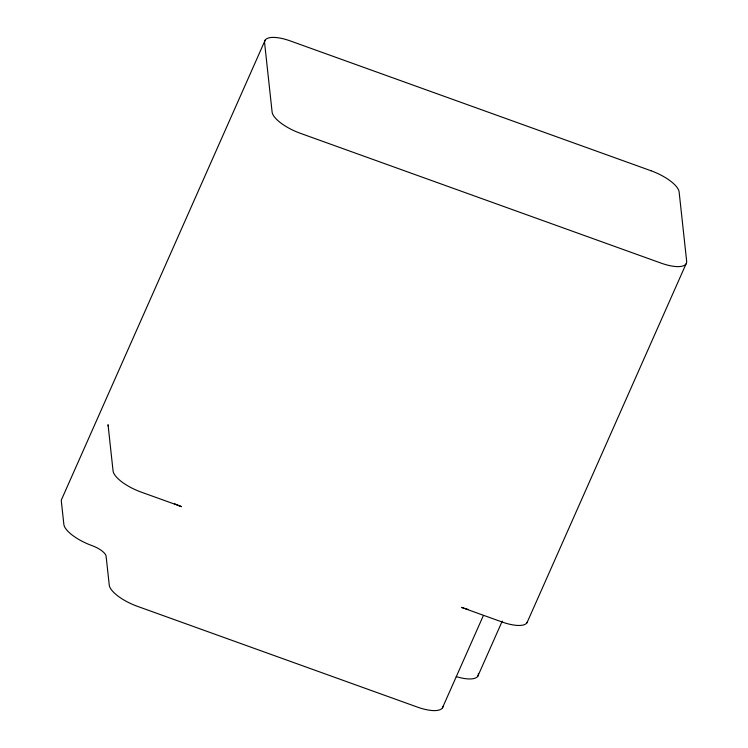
<?xml version="1.0" encoding="UTF-8"?>
<svg xmlns="http://www.w3.org/2000/svg" width="748" height="748" viewBox="0 0 748 748"><rect width="100%" height="100%" fill="white"/><g stroke="black" fill="none" stroke-linecap="round" stroke-linejoin="round"><path stroke-width="1.12" d="M265.185 40.111L61.944 498.645A29.125 10.257 23.9 0 0 61.345 501.3L63.861 524.385A29.125 10.257 23.9 0 0 92.032 545.619A14.558 5.124 23.9 0 1 106.113 556.241L109.255 585.104A29.125 10.257 23.9 0 0 137.426 606.329L417.365 707.084A29.125 10.257 23.9 0 0 442.966 706.654M442.442 707.889L483.33 615.632M477.804 676.239L502.245 621.102M527.003 622.738L686.056 263.894M108.432 426.295A29.125 10.257 23.9 0 1 108.039 424.705L113.06 470.885A29.125 10.257 23.9 0 0 141.232 492.119L181.605 506.648A29.125 10.257 23.9 0 1 174.593 503.75M478.393 673.583A29.125 10.257 23.9 0 1 456.233 676.603M527.527 621.504A29.125 10.257 23.9 0 1 501.927 621.943L461.553 607.404A29.125 10.257 23.9 0 0 468.472 609.517M650.956 170.731L290.252 40.916A29.125 10.257 23.9 0 0 264.586 42.767L272.113 112.041A29.125 10.257 23.9 0 0 300.285 133.275L660.989 263.09A29.125 10.257 23.9 0 0 686.655 261.23L679.128 191.965A29.125 10.257 23.9 0 0 650.956 170.731"/></g></svg>
